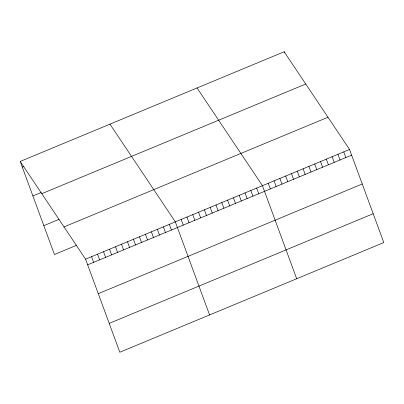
<?xml version="1.0" encoding="UTF-8"?>
<svg xmlns="http://www.w3.org/2000/svg" width="404" height="404" viewBox="0 0 404 404"><rect width="100%" height="100%" fill="white"/><g stroke="black" fill="none" stroke-linecap="round" stroke-linejoin="round"><path stroke-width="0.61" d="M20.2 161.443L284.179 51.768L349.556 149.49L383.8 242.557L119.821 352.232L85.577 259.166L20.2 161.443L54.444 254.51L76.745 245.243M22.281 167.105L23.912 166.423M32.896 195.945L41.056 192.556M41.774 193.693L305.757 84.017M43.829 225.664L59.06 219.337M64.004 226.917L327.982 117.241M85.577 259.166L349.556 149.49M87.658 264.827L351.642 155.151M98.273 293.668L362.252 183.997M109.206 323.387L373.185 213.711M197.066 87.961L262.443 185.683L296.688 278.75M109.954 124.154L175.331 221.877L209.575 314.943M343.748 151.904L345.834 157.565M337.941 154.318L340.027 159.974M332.133 156.727L334.219 162.388M326.326 159.141L328.412 164.802M284.179 51.768L284.598 52.899M320.518 161.555L322.604 167.216M314.711 163.968L316.797 169.629M308.903 166.382L310.989 172.038M303.096 168.791L305.182 174.452M297.288 171.205L299.374 176.866M291.481 173.619L293.567 179.28M285.673 176.033L287.759 181.689M279.866 178.447L281.952 184.103M274.058 180.856L276.144 186.517M268.251 183.27L270.337 188.931M256.636 188.097L258.722 193.753M250.828 190.506L252.914 196.167M245.021 192.92L247.107 198.581M239.213 195.334L241.299 200.995M233.406 197.748L235.492 203.409M227.598 200.162L229.684 205.818M221.791 202.571L223.877 208.232M215.983 204.985L218.064 210.646M210.176 207.398L212.257 213.059M204.368 209.812L206.449 215.473M198.561 212.226L200.642 217.882M192.753 214.635L194.834 220.296M186.946 217.049L189.027 222.71M181.138 219.463L183.219 225.124M169.347 224.361L171.432 230.022M163.362 226.846L165.448 232.507M157.378 229.336L159.464 234.992M151.399 231.82L153.48 237.481M145.415 234.305L147.495 239.966M139.431 236.789L141.511 242.451M133.446 239.279L135.527 244.935M127.462 241.764L129.548 247.425M121.478 244.248L123.563 249.909M115.493 246.733L117.579 252.394M109.514 249.223L111.595 254.879M103.53 251.707L105.611 257.368M97.546 254.192L99.626 259.853M91.562 256.681L93.642 262.337"/></g></svg>
